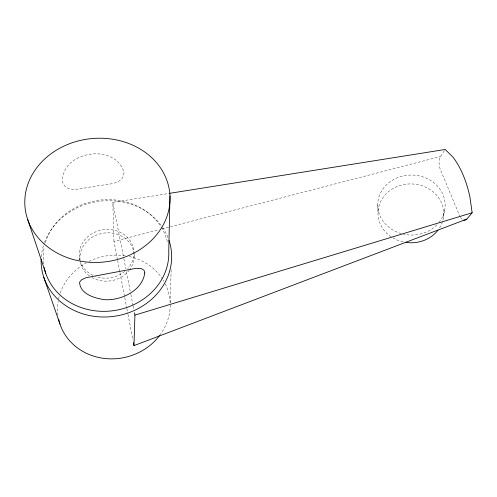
<?xml version="1.0" encoding="UTF-8"?>
<svg xmlns="http://www.w3.org/2000/svg" width="497" height="497" viewBox="0 0 497 497"><rect width="100%" height="100%" fill="white"/><g stroke="black" fill="none" stroke-linecap="round" stroke-linejoin="round"><path stroke-width="0.37" stroke-dasharray="2.48 1.86" d="M170.148 302.661L171.148 269.579M443.541 217.152L444.908 208.839M460.309 217.027A9.791 5.051 80.3 0 1 459.383 215.189L440.348 169.477A9.518 4.753 82.7 0 1 440.516 156.505L444.803 150.119M117.478 259.676L113.975 241.424L158.997 229.713M161.997 228.937L169.502 226.986M170.254 226.787L440.516 156.505M113.975 241.424L112.813 202.372L168.688 193.482M79.483 258.26L79.775 259.527M112.813 202.372L123.716 257.974M123.865 258.738L125.809 268.635M126.406 271.685L130.736 293.77M130.885 294.535L132.979 305.195M133.128 305.959L133.724 309.004M117.627 260.44L119.82 271.847M119.963 272.604L124.635 296.945M124.784 297.709L126.685 307.593M126.828 308.357L127.853 313.682M127.996 314.439L132.96 340.302M134.103 254.321L134.196 255.595M377.739 204.994L378.006 213.25M462.173 219.252A9.791 5.051 80.3 0 1 460.651 217.562M80.216 261.248A27.459 24.272 -8.4 0 1 112.167 229.819A27.459 24.272 -8.4 0 1 127.779 268.548M124.784 271.418A27.459 24.272 -8.4 0 1 95.536 276.431M92.939 275.344A27.459 24.272 -8.4 0 1 80.464 261.981M80.005 259.912A27.217 24.104 -8.6 0 1 113.714 233.348A27.217 24.104 -8.6 0 1 129.76 269.511M129.363 270.051A27.217 24.104 -8.6 0 1 91.703 277.419M89.417 275.928A27.217 24.104 -8.6 0 1 80.203 261.422M41.301 256.775A65.436 57.987 -8.8 0 1 44.221 243.182M44.488 242.449A65.436 57.987 -8.8 0 1 99.214 201.297A65.436 57.987 -8.8 0 1 162.289 226.992M162.712 227.614A65.436 57.987 -8.8 0 1 168.228 238.193M165.265 283.837A56.583 51.613 -13.2 0 1 159.991 335.021M57.95 315.384A56.583 51.613 -13.2 0 1 58.186 301.207M58.609 298.995A56.583 51.613 -13.2 0 1 59.323 296.069M60.218 293.187A56.583 51.613 -13.2 0 1 86.453 262.733M89 261.41A56.583 51.613 -13.2 0 1 125.474 255.825M129.251 256.539A56.583 51.613 -13.2 0 1 162.382 278.811M163.159 280.035A56.583 51.613 -13.2 0 1 163.898 281.277M401.247 233.615A33.709 30.006 1 0 1 380.466 193.109A33.709 30.006 1 0 1 427.681 178.814A33.709 30.006 1 0 1 439.273 222.097M436.925 224.799A33.709 30.006 1 0 1 403.465 234.174M403.104 241.902A32.895 29.416 1.6 0 1 379.851 203.466A32.895 29.416 1.6 0 1 424.742 186.748A32.895 29.416 1.6 0 1 439.242 228.44M43.574 263.888A62.976 55.695 -8.5 0 1 44.289 246.947M45.413 242.629A62.976 55.695 -8.5 0 1 98.617 200.285A62.976 55.695 -8.5 0 1 161.016 226.781M161.395 227.39A62.976 55.695 -8.5 0 1 167.601 242.604M123.989 172.695C123.461 186.071 103.444 183.673 94.741 186.617C85.54 186.524 67.045 195.004 62.566 182.256C60.715 150.79 116.081 142.372 123.989 172.695"/><path stroke-width="0.75" d="M169.98 195.812A72.717 62.007 -5.5 0 1 63.802 256.247A72.717 62.007 -5.5 0 1 58.466 148.945A72.717 62.007 -5.5 0 1 169.98 195.812L168.756 251.134A62.976 55.695 -8.5 0 1 112.981 310.743A62.976 55.695 -8.5 0 1 44.19 267.541M169.458 193.358L445.231 149.479L452.866 157.046A64.417 31.274 80.7 0 1 469.882 196.787L472.15 212.759L466.82 219.109L133.985 345.626L134.923 315.098L134.476 312.812M466.82 219.109L465.391 220.022A9.791 5.051 80.3 0 1 463.807 220.103M134.923 315.098L472.15 212.759M43.804 277.345L59.988 324.137M27.583 219.214L45.755 273.294M133.401 342.582L133.985 345.626M168.986 240.299A65.436 57.987 -8.8 0 1 114.72 316.229A65.436 57.987 -8.8 0 1 41.164 259.08M159.556 335.599A56.583 51.613 -13.2 0 1 101.829 358.082A56.583 51.613 -13.2 0 1 58.59 319.068M438.037 230.13A32.895 29.416 1.6 0 1 406.043 242.43M144.789 273.021C142.223 290.801 121.398 300.468 105.06 299.734C95.175 298.417 80.011 294.249 79.582 282.221L81.595 279.761L86.093 277.693L133.637 268.784L137.097 268.337L141.651 268.722L144.074 270.337L144.789 273.021"/></g></svg>
